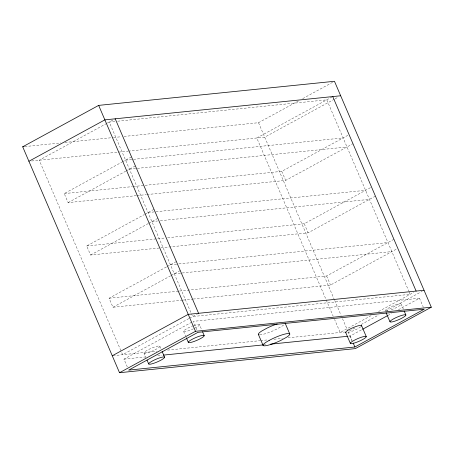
<?xml version="1.0" encoding="UTF-8"?>
<svg xmlns="http://www.w3.org/2000/svg" width="454" height="454" viewBox="0 0 454 454"><rect width="100%" height="100%" fill="white"/><g stroke="black" fill="none" stroke-linecap="round" stroke-linejoin="round"><path stroke-width="0.34" stroke-dasharray="2.27 1.7" d="M106.769 123.403L39.248 160.217L121.218 351.464M107.394 123.068L114.618 119.13M136.399 195.646L68.106 202.615L64.235 193.586L121.859 162.169M122.478 161.834L131.541 156.891M68.106 202.615L125.73 171.198M126.348 170.857L135.405 165.92M124.061 136.444L258.513 122.705L298.363 100.981M302.722 98.603L333.855 81.629M332.163 96.901L256.794 137.993L333.185 316.228M334.45 99.159L264.716 137.182L128.664 151.08M335.075 98.824L338.19 97.122M375.424 196.122L308.124 232.817L90.567 255.017L86.697 245.989L144.315 214.572M144.934 214.231L153.997 209.294M90.567 255.017L148.186 223.601M148.804 223.26L157.867 218.323M133.232 186.537L281.781 171.357L348.485 134.991M146.96 194.567L285.662 180.414L352.962 143.719M182.656 300.139L112.955 307.25L109.085 298.221L166.703 266.804M167.327 266.47L176.385 261.527M112.955 307.25L170.573 275.833M171.192 275.499L180.255 270.556M167.662 237.714L304.242 223.76L371.542 187.065M188.892 318.577L122.614 354.716L121.496 352.111M189.517 318.237L197.978 313.623M127.29 366.883L123.97 359.137L192.019 322.034M179.489 291.031L326.63 275.998L393.93 239.303M193.217 299.061L330.512 285.05L396.62 249.008M371.128 315.604L340.159 332.487L334.581 319.48M378.562 311.552L413.736 292.376M354.926 327.947L348.076 331.681L351.986 340.801M361.151 324.553L378.585 315.048M386.059 310.973L422.175 291.281M348.774 336.164L350.187 336.022L361.94 329.615M387.92 315.451L391.637 313.425M398.442 309.713L419.473 298.244L423.349 307.29M114.885 121.479L109.249 122.052L191.781 314.611M117.7 121.19L326.795 99.829L408.77 291.088M24.811 146.585L60.711 142.914M64.933 142.482L112.802 137.596M113.506 137.522L121.246 136.728M31.661 160.994L127.96 151.154M125.576 160.143L343.122 137.914M129.447 169.172L347.004 146.971M64.235 193.586L132.528 186.605M137.102 195.572L146.256 194.641M148.032 212.546L365.578 190.317M151.903 221.575L157.538 220.996M160.353 220.712L369.46 199.374M86.697 245.989L164.842 238.004M170.42 264.778L178.167 263.99M178.87 263.916L387.966 242.555M174.291 273.807L391.847 251.612M109.085 298.221L178.785 291.099M183.359 300.066L192.513 299.135M419.473 298.244L193.256 321.358L197.132 330.399M112.955 355.703L157.112 351.192M167.668 350.113L259.898 340.687M260.602 340.619L268.348 339.825M273.978 339.251L282.428 338.389M288.057 337.81L344.779 332.016M123.97 359.137L147.221 356.759M157.793 355.681L162.021 355.249M264.211 344.807L265.618 344.665M409.048 291.735L410.155 294.323L192.609 316.551L192.059 315.258M401.171 304.044L403.39 309.208M281.781 171.357L285.662 180.414M304.242 223.76L308.124 232.817M326.63 275.998L330.512 285.05M350.187 336.022L352.122 340.545M258.513 122.705L334.416 299.805M334.694 300.457L341.107 315.416M342.503 318.668L347.798 331.028M193.875 325.518A8.637 1.487 -23.2 0 1 199.51 324.712L201.712 329.814M183.603 331.392L185.538 335.915M159.882 346.243A8.637 1.487 -23.2 0 1 148.322 352.548A8.637 1.487 -23.2 0 1 147.601 350.062A8.637 1.487 -23.2 0 1 159.882 346.243L160.988 348.825M143.986 352.991L145.927 357.508M283.642 324.99A14.517 2.497 -23.2 0 1 281.662 326.386L275.856 329.553A14.517 2.497 -23.2 0 1 259.41 334.842M360.703 326.806A8.637 1.487 -23.2 0 1 346.941 332.651M199.51 324.712A8.637 1.487 -23.2 0 1 194.011 328.531M193.512 328.77A8.637 1.487 -23.2 0 1 183.592 331.341A8.637 1.487 -23.2 0 1 193.2 325.762M385.656 311.041A8.637 1.487 -23.2 0 1 392.806 305.979A8.637 1.487 -23.2 0 1 401.013 304.526A8.637 1.487 -23.2 0 1 389.617 310.343M387.903 310.814A8.637 1.487 -23.2 0 1 386.553 311.052"/><path stroke-width="0.68" d="M22.7 146.801L98.666 105.385L334.473 81.289L431.3 307.199L355.334 348.615L119.527 372.711L22.7 146.801L24.107 146.653M28.903 161.272L104.868 119.862L340.682 95.766M112.269 355.771L188.228 314.355L424.042 290.265M119.527 372.711L195.487 331.295L431.3 307.199M362.559 329.275L387.302 315.785M354.892 347.004L424.178 309.225L197.961 332.339L128.675 370.112L354.892 347.004L353.229 343.128M163.434 355.102L262.798 344.949M270.55 344.16L347.367 336.312M332.759 96.577L416.119 291.071M404.219 311.143L405.882 315.019A8.637 1.487 -23.2 0 1 394.322 321.324A8.637 1.487 -23.2 0 1 393.595 318.839A8.637 1.487 -23.2 0 1 405.882 315.019M386.11 312.727L389.986 321.767M361.56 325.637L366.264 336.618A8.637 1.487 -23.2 0 1 354.705 342.923A8.637 1.487 -23.2 0 1 353.984 340.432A8.637 1.487 -23.2 0 1 366.264 336.618M345.664 332.385L350.369 343.366M285.078 323.021L289.783 334.002M258.36 334.36L263.07 345.341M115.214 118.8L198.574 313.3M202.541 331.749L204.204 335.625A8.637 1.487 -23.2 0 1 192.644 341.93A8.637 1.487 -23.2 0 1 191.917 339.439A8.637 1.487 -23.2 0 1 204.204 335.625M98.666 105.385L195.487 331.295M186.373 337.85L188.308 342.373M162.095 351.413L164.586 357.224A8.637 1.487 -23.2 0 1 153.032 363.523A8.637 1.487 -23.2 0 1 152.306 361.038A8.637 1.487 -23.2 0 1 164.586 357.224M147.034 360.096L148.696 363.966M259.001 334.791A14.517 2.497 -23.2 0 1 261.776 330.994L267.582 327.828A14.517 2.497 -23.2 0 1 277.161 323.969M346.044 332.64A8.637 1.487 -23.2 0 1 353.195 327.578A8.637 1.487 -23.2 0 1 361.395 326.125M269.137 340.415L266.481 341.97A14.517 2.497 -23.2 0 0 265.21 345.783A14.517 2.497 -23.2 0 0 280.566 340.534L286.372 337.367A14.517 2.497 -23.2 0 0 287.643 333.554A14.517 2.497 -23.2 0 0 272.292 338.809L269.137 340.415"/></g></svg>
